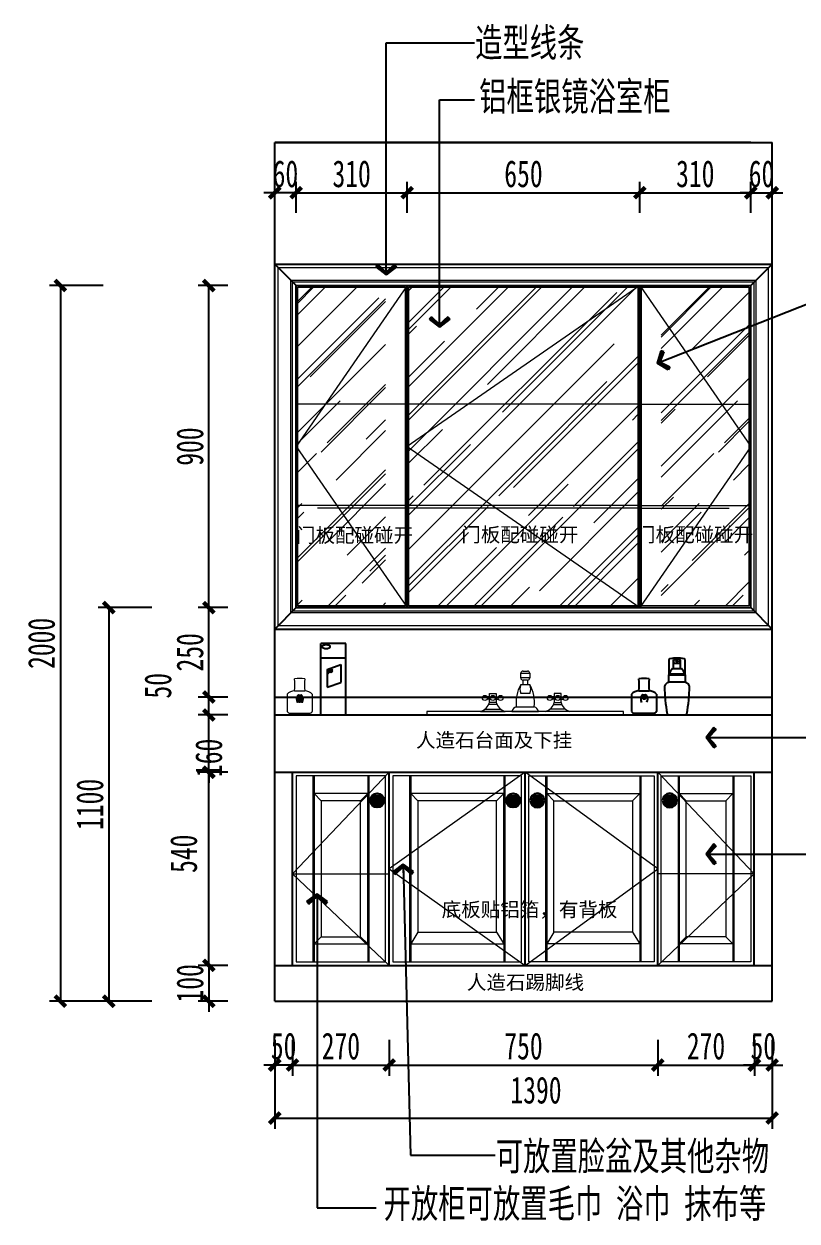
# Model space of a CAD drawing. Header units: millimetres. Extents: x 3104083 to 3173399, y -3165492 to -3044687.
# Drawn here: x 3135364 to 3137524, y -3141916 to -3138570 of the extents above; entities that cross this region are included whole.
import ezdxf

# ---------------------------------------------------------------- set-up
doc = ezdxf.new("R2010")
doc.units = ezdxf.units.MM
doc.header["$LTSCALE"] = 500
doc.header["$MEASUREMENT"] = 0
doc.header["$PDMODE"] = 2
doc.linetypes.add('ACAD_ISO03W100', pattern=[30, 12, -18])
doc.layers.get('0').update_dxf_attribs({"linetype": 'CONTINUOUS'})
doc.layers.get('DEFPOINTS').update_dxf_attribs({"linetype": 'CONTINUOUS'})
for name, color, linetype in [('D-节点尺寸', 5, 'CONTINUOUS'), ('P-完成面', 3, 'CONTINUOUS'), ('W-基础引线', 35, 'CONTINUOUS'), ('ZB_厨柜', 7, 'CONTINUOUS'), ('台面', 4, 'CONTINUOUS'), ('柜体', 2, 'CONTINUOUS')]:
    doc.layers.add(name, color=color, linetype=linetype)
for name, color, linetype, lineweight in [('墙体', 6, 'CONTINUOUS', 25), ('电器', 85, 'CONTINUOUS', 15), ('辅助线', 252, 'CONTINUOUS', 13)]:
    doc.layers.add(name, color=color, linetype=linetype, lineweight=lineweight)
doc.styles.add('DIM', font='SimSun.ttf', dxfattribs={"width": 0.7})
doc.styles.add('ZB_宋体', font='SimSun.ttf', dxfattribs={"height": 80})
doc.dimstyles.new('30', dxfattribs={"dimscale": 30, "dimtxt": 2.5, "dimasz": 1, "dimexe": 1, "dimexo": 1, "dimgap": 0.5, "dimtad": 1, "dimdec": 0, "dimzin": 0, "dimdsep": 46, "dimtxsty": 'DIM', "dimblk": 'ARCHTICK', "dimcen": 0, "dimclrd": 5, "dimclre": 5, "dimclrt": 35, "dimadec": 0, "dimazin": 0, "dimtfac": 0.5, "dimtdec": 0, "dimtix": 1, "dimtmove": 2, "dimatfit": 2, "dimldrblk": 'A', "dimfxl": 0, "dimtolj": 1, "dimtzin": 0, "dimlwd": -1, "dimlwe": -1, "dimarcsym": 0})
doc.dimstyles.new('基础引线', dxfattribs={"dimtxt": 3, "dimasz": 0.7, "dimexe": 2, "dimexo": 6, "dimgap": 1, "dimtad": 1, "dimdec": 0, "dimdsep": 46, "dimtxsty": 'Standard', "dimblk1": 'A', "dimblk2": 'A', "dimsah": 1, "dimcen": 3, "dimdle": 200, "dimclrd": 256, "dimclre": 256, "dimclrt": 2, "dimadec": 0, "dimazin": 0, "dimtfac": 1, "dimtdec": 0, "dimtix": 1, "dimtmove": 1, "dimatfit": 3, "dimldrblk": 'A', "dimfxl": 0, "dimtvp": 1, "dimtolj": 1, "dimtzin": 0, "dimarcsym": 0})

# ---------------------------------------------------------------- blocks, each defined once
blk = doc.blocks.new('_ArchTick')
at = {"color": 0, "linetype": 'ByBlock', "const_width": 0.4}
blk.add_lwpolyline([(-0.5, -0.5), (0.5, 0.5)], dxfattribs=at)
blk = doc.blocks.new('*D1845')
at = {"layer": 'DEFPOINTS', "color": 0, "ltscale": 100}
for p in [(3136434.9, -3139042.1), (3136124.9, -3139128), (3136434.9, -3139128)]:
    blk.add_point(p, dxfattribs=at)
at = {"layer": 'P-完成面', "color": 5, "ltscale": 100}
for p, q in [((3136124.9, -3139098), (3136124.9, -3139012.1)), ((3136434.9, -3139098), (3136434.9, -3139012.1)), ((3136124.9, -3139042.1), (3136434.9, -3139042.1))]:
    blk.add_line(p, q, dxfattribs=at)
at = {"layer": 'P-完成面', "color": 5, "ltscale": 100, "xscale": 30, "yscale": 30, "zscale": 30, "rotation": 180}
blk.add_blockref('_ArchTick', (3136124.9, -3139042.1), dxfattribs=at)
at = {"layer": 'P-完成面', "color": 5, "ltscale": 100, "xscale": 30, "yscale": 30, "zscale": 30}
blk.add_blockref('_ArchTick', (3136434.9, -3139042.1), dxfattribs=at)
at = {"layer": 'P-完成面', "color": 35, "ltscale": 100, "insert": (3136279.9, -3138989.6), "char_height": 75, "attachment_point": 5, "style": 'DIM'}
blk.add_mtext('\\A1;310', dxfattribs=at)
blk = doc.blocks.new('A')
for p, q in [((-1.44, 1.15), (-1.09, 1.44)), ((-1.44, 1.15), (-0.37, 0)), ((-1.09, 1.44), (0, 0)), ((-0.37, 0), (-2.13, 0)), ((-1.44, -1.15), (-0.37, 0)), ((-1.09, -1.44), (0, 0)), ((-1.44, -1.15), (-1.09, -1.44))]:
    blk.add_line(p, q)
for points in [[(-1.44, 1.15), (-1.09, 1.44), (-0.37, 0), (0, 0)], [(-1.44, -1.15), (-1.09, -1.44), (-0.37, 0), (0, 0)]]:
    blk.add_solid(points)
blk = doc.blocks.new('*D1846')
at = {"layer": 'DEFPOINTS', "color": 0, "ltscale": 100}
for p in [(3137084.9, -3139042.1), (3136434.9, -3139128), (3137084.9, -3139128)]:
    blk.add_point(p, dxfattribs=at)
at = {"layer": 'P-完成面', "color": 5, "ltscale": 100}
for p, q in [((3136434.9, -3139098), (3136434.9, -3139012.1)), ((3137084.9, -3139098), (3137084.9, -3139012.1)), ((3136434.9, -3139042.1), (3137084.9, -3139042.1))]:
    blk.add_line(p, q, dxfattribs=at)
at = {"layer": 'P-完成面', "color": 5, "ltscale": 100, "xscale": 30, "yscale": 30, "zscale": 30, "rotation": 180}
blk.add_blockref('_ArchTick', (3136434.9, -3139042.1), dxfattribs=at)
at = {"layer": 'P-完成面', "color": 5, "ltscale": 100, "xscale": 30, "yscale": 30, "zscale": 30}
blk.add_blockref('_ArchTick', (3137084.9, -3139042.1), dxfattribs=at)
at = {"layer": 'P-完成面', "color": 35, "ltscale": 100, "insert": (3136759.9, -3138989.6), "char_height": 75, "attachment_point": 5, "style": 'DIM'}
blk.add_mtext('\\A1;650', dxfattribs=at)
blk = doc.blocks.new('*D1847')
at = {"layer": 'DEFPOINTS', "color": 0, "ltscale": 100}
for p in [(3137394.9, -3139042.1), (3137084.9, -3139128), (3137394.9, -3139128)]:
    blk.add_point(p, dxfattribs=at)
at = {"layer": 'P-完成面', "color": 5, "ltscale": 100}
for p, q in [((3137084.9, -3139098), (3137084.9, -3139012.1)), ((3137394.9, -3139098), (3137394.9, -3139012.1)), ((3137084.9, -3139042.1), (3137394.9, -3139042.1))]:
    blk.add_line(p, q, dxfattribs=at)
at = {"layer": 'P-完成面', "color": 5, "ltscale": 100, "xscale": 30, "yscale": 30, "zscale": 30, "rotation": 180}
blk.add_blockref('_ArchTick', (3137084.9, -3139042.1), dxfattribs=at)
at = {"layer": 'P-完成面', "color": 5, "ltscale": 100, "xscale": 30, "yscale": 30, "zscale": 30}
blk.add_blockref('_ArchTick', (3137394.9, -3139042.1), dxfattribs=at)
at = {"layer": 'P-完成面', "color": 35, "ltscale": 100, "insert": (3137239.9, -3138989.6), "char_height": 75, "attachment_point": 5, "style": 'DIM'}
blk.add_mtext('\\A1;310', dxfattribs=at)
blk = doc.blocks.new('*D1848')
at = {"layer": 'DEFPOINTS', "color": 0, "ltscale": 100}
for p in [(3136064.9, -3139042.1), (3136064.9, -3139123.2), (3136124.9, -3139128)]:
    blk.add_point(p, dxfattribs=at)
at = {"layer": 'P-完成面', "color": 5, "ltscale": 100}
for p, q in [((3136064.9, -3139093.2), (3136064.9, -3139012.1)), ((3136124.9, -3139098), (3136124.9, -3139012.1)), ((3136064.9, -3139042.1), (3136034.9, -3139042.1)), ((3136124.9, -3139042.1), (3136064.9, -3139042.1)), ((3136124.9, -3139042.1), (3136154.9, -3139042.1))]:
    blk.add_line(p, q, dxfattribs=at)
at = {"layer": 'P-完成面', "color": 5, "ltscale": 100, "xscale": 30, "yscale": 30, "zscale": 30}
blk.add_blockref('_ArchTick', (3136064.9, -3139042.1), dxfattribs=at)
at = {"layer": 'P-完成面', "color": 5, "ltscale": 100, "xscale": 30, "yscale": 30, "zscale": 30, "rotation": 180}
blk.add_blockref('_ArchTick', (3136124.9, -3139042.1), dxfattribs=at)
at = {"layer": 'P-完成面', "color": 35, "ltscale": 100, "insert": (3136094.9, -3138989.6), "char_height": 75, "attachment_point": 5, "style": 'DIM'}
blk.add_mtext('\\A1;60', dxfattribs=at)
blk = doc.blocks.new('*D1849')
at = {"layer": 'DEFPOINTS', "color": 0, "ltscale": 100}
for p in [(3137454.9, -3139042.1), (3137394.9, -3139128), (3137454.9, -3139123.9)]:
    blk.add_point(p, dxfattribs=at)
at = {"layer": 'P-完成面', "color": 5, "ltscale": 100}
for p, q in [((3137394.9, -3139098), (3137394.9, -3139012.1)), ((3137454.9, -3139093.9), (3137454.9, -3139012.1)), ((3137394.9, -3139042.1), (3137364.9, -3139042.1)), ((3137394.9, -3139042.1), (3137454.9, -3139042.1)), ((3137454.9, -3139042.1), (3137484.9, -3139042.1))]:
    blk.add_line(p, q, dxfattribs=at)
at = {"layer": 'P-完成面', "color": 5, "ltscale": 100, "xscale": 30, "yscale": 30, "zscale": 30}
blk.add_blockref('_ArchTick', (3137394.9, -3139042.1), dxfattribs=at)
at = {"layer": 'P-完成面', "color": 5, "ltscale": 100, "xscale": 30, "yscale": 30, "zscale": 30, "rotation": 180}
blk.add_blockref('_ArchTick', (3137454.9, -3139042.1), dxfattribs=at)
at = {"layer": 'P-完成面', "color": 35, "ltscale": 100, "insert": (3137424.9, -3138989.6), "char_height": 75, "attachment_point": 5, "style": 'DIM'}
blk.add_mtext('\\A1;60', dxfattribs=at)
blk = doc.blocks.new('A$C58015F02')
at = {"layer": 'ZB_厨柜', "color": 251}
for p, q in [((70, 200), (0, 200)), ((0, 0), (0, 200)), ((70, 0), (70, 200)), ((0, 160), (70, 160)), ((17.9, 127.4), (55.5, 141)), ((55.5, 141), (55.5, 91)), ((17.9, 127.4), (17.9, 77.4)), ((17.9, 77.4), (55.5, 91)), ((0, 0), (70, 0))]:
    blk.add_line(p, q, dxfattribs=at)
for centre, radius, start, end in [((25.1, 120.9), 5.15, 79.2047, 180.2167), ((25.1, 117.9), 5.15, 79.2047, 180.2167), ((25.1, 114.9), 5.15, 79.2047, 180.2167), ((27.4, 131.8), 5.95, 257.1776, 331.7861), ((26.1, 126), 3.695e-13, 228.4094, 110), ((27.4, 128.8), 5.95, 257.1776, 331.7861), ((26.1, 123), 3.695e-13, 228.4094, 110), ((27.4, 125.8), 5.95, 257.1776, 331.7861), ((26.1, 120), 3.695e-13, 228.4094, 110)]:
    blk.add_arc(centre, radius, start, end, dxfattribs=at)
blk.add_ellipse((14.9, 190.6), major_axis=(10.7, 0), ratio=0.566447, dxfattribs=at)
blk = doc.blocks.new('A$C36225641')
at = {"layer": 'ZB_厨柜', "color": 251}
for p, q in [((12.6, 112.5), (12.6, 154.5)), ((25, 129.5), (25, 154.5)), ((25, 154.5), (45, 154.5)), ((26.5, 144.5), (26.5, 154.5)), ((26.5, 144.5), (43.5, 144.5)), ((33.5, 153.4), (33.5, 154.5)), ((36.5, 153.6), (36.5, 154.5)), ((43.5, 144.5), (43.5, 154.5)), ((45, 129.5), (45, 154.5)), ((57.5, 112.5), (57.5, 154.5)), ((12.5, 112.5), (57.5, 112.5)), ((12.5, 92.5), (12.5, 112.5)), ((13.2, 114.5), (56.8, 114.5)), ((22.5, 129.5), (47.5, 129.5)), ((57.5, 112.5), (57.5, 92.5)), ((12.5, 92.5), (57.5, 92.5)), ((10, 0), (60, 0))]:
    blk.add_line(p, q, dxfattribs=at)
blk.add_circle((35.2, 151.1), 2.87, dxfattribs=at)
for centre, radius, start, end in [((15.6, 154), 3.04, 99.459, 170.541), ((35.1, 57.5), 101.5, 78.6742, 101.3258), ((54.5, 154), 3.04, 9.459, 80.541), ((15.4, 112.7), 2.91, 140.7193, 183.0476), ((50.1, 101.9), 39, 134.9893, 161.1613), ((19.9, 101.9), 39, 18.8387, 45.0107), ((54.6, 112.7), 2.91, 356.9524, 39.2807), ((15.6, 75.1), 16.4, 104.4614, 162.5894), ((493.2, 89), 493.3, 181.0482, 190.0149), ((15, 87.9), 4.67, 96.5181, 138.6244), ((55, 87.9), 4.67, 41.3756, 83.4819), ((54.4, 75.1), 16.4, 17.4106, 75.5386), ((-423.2, 89), 493.3, 349.9851, 358.9518), ((11.1, 3.5), 3.71, 184.4429, 252.2479), ((58.9, 3.5), 3.71, 287.7521, 355.5571)]:
    blk.add_arc(centre, radius, start, end, dxfattribs=at)
blk = doc.blocks.new('A$C70E90E3C')
at = {"layer": 'ZB_厨柜', "color": 251}
for p, q in [((20.8, 67.2), (49.6, 67.2)), ((0, 57.6), (0, 9.6)), ((31.6, 56.2), (39.6, 56.2)), ((70.4, 57.6), (70.4, 9.6)), ((8.8, 1.9), (8.8, 4.8)), ((8.8, 4.8), (61.6, 4.8)), ((61.6, 1.9), (61.6, 4.8)), ((10.7, 0), (59.7, 0))]:
    blk.add_line(p, q, dxfattribs=at)
for radius in [5.39, 4.85]:
    blk.add_circle((35.7, 49.3), radius, dxfattribs=at)
for centre, radius, start, end in [((35.2, -4.4), 106.2, 82.209, 97.791), ((-141.3, 84), 163, 354.0831, 5.9169), ((211.7, 84), 163, 174.0831, 185.9169), ((20.9, 39.7), 27.5, 90.1209, 139.4294), ((49.5, 39.7), 27.5, 40.5706, 89.8791), ((42.5, 43.9), 16.7, 138.6643, 211.6441), ((31.8, 54.2), 2.04, 94.7366, 155.5323), ((29.1, 46.5), 5.27, 341.3735, 31.7249), ((30.4, 45.8), 4.66, 344.4475, 46.9592), ((41.5, 46), 4.66, 133.0408, 196.7109), ((42.8, 46.7), 5.27, 148.2751, 198.6667), ((39.4, 54.2), 2.04, 24.4677, 85.2634), ((29.7, 44.1), 15.9, 326.2354, 43.4781), ((9.4, 16.4), 11.6, 215.8366, 266.9425), ((11.1, 2.3), 2.36, 189.8274, 260.1726), ((59.3, 2.3), 2.36, 279.8274, 350.1726), ((61.7, 15), 10.2, 269.3342, 327.8867)]:
    blk.add_arc(centre, radius, start, end, dxfattribs=at)
blk.add_ellipse((35.9, 50.9), major_axis=(-0.07, -2.06), ratio=0.920379, start_param=-1.570796, end_param=4.712389, dxfattribs=at)
blk = doc.blocks.new('*D1854')
at = {"layer": 'DEFPOINTS', "color": 0, "ltscale": 100}
for p in [(3135880.9, -3140661.5), (3135963.7, -3140661.5), (3135963.7, -3141201.5)]:
    blk.add_point(p, dxfattribs=at)
at = {"layer": 'P-完成面', "color": 5, "ltscale": 100}
for p, q in [((3135933.7, -3140661.5), (3135850.9, -3140661.5)), ((3135880.9, -3141201.5), (3135880.9, -3140661.5)), ((3135933.7, -3141201.5), (3135850.9, -3141201.5))]:
    blk.add_line(p, q, dxfattribs=at)
at = {"layer": 'P-完成面', "color": 5, "ltscale": 100, "xscale": 30, "yscale": 30, "zscale": 30}
for p, rotation in [((3135880.9, -3140661.5), 90), ((3135880.9, -3141201.5), 270)]:
    blk.add_blockref('_ArchTick', p, dxfattribs=dict(at, rotation=rotation))
at = {"layer": 'P-完成面', "color": 35, "ltscale": 100, "insert": (3135810.9, -3140889.5), "char_height": 75, "attachment_point": 5, "rotation": 90, "style": 'DIM'}
blk.add_mtext('\\A1;540', dxfattribs=at)
blk = doc.blocks.new('*D1855')
at = {"layer": 'DEFPOINTS', "color": 0, "ltscale": 100}
for p in [(3135880.9, -3140501.5), (3135963.7, -3140501.5), (3135963.7, -3140661.5)]:
    blk.add_point(p, dxfattribs=at)
at = {"layer": 'P-完成面', "color": 5, "ltscale": 100}
for p, q in [((3135880.9, -3140501.5), (3135880.9, -3140471.5)), ((3135933.7, -3140501.5), (3135850.9, -3140501.5)), ((3135880.9, -3140661.5), (3135880.9, -3140501.5)), ((3135933.7, -3140661.5), (3135850.9, -3140661.5)), ((3135880.9, -3140661.5), (3135880.9, -3140691.5))]:
    blk.add_line(p, q, dxfattribs=at)
at = {"layer": 'P-完成面', "color": 5, "ltscale": 100, "xscale": 30, "yscale": 30, "zscale": 30}
for p, rotation in [((3135880.9, -3140501.5), 270), ((3135880.9, -3140661.5), 90)]:
    blk.add_blockref('_ArchTick', p, dxfattribs=dict(at, rotation=rotation))
at = {"layer": 'P-完成面', "color": 35, "ltscale": 100, "insert": (3135880.9, -3140621.5), "char_height": 75, "attachment_point": 5, "rotation": 90, "style": 'DIM'}
blk.add_mtext('\\A1;160', dxfattribs=at)
blk = doc.blocks.new('*D1856')
at = {"layer": 'DEFPOINTS', "color": 0, "ltscale": 100}
for p in [(3135880.9, -3140451.5), (3135963.7, -3140451.5), (3135963.7, -3140501.5)]:
    blk.add_point(p, dxfattribs=at)
at = {"layer": 'P-完成面', "color": 5, "ltscale": 100}
for p, q in [((3135933.7, -3140451.5), (3135850.9, -3140451.5)), ((3135880.9, -3140501.5), (3135880.9, -3140451.5)), ((3135933.7, -3140501.5), (3135850.9, -3140501.5))]:
    blk.add_line(p, q, dxfattribs=at)
at = {"layer": 'P-完成面', "color": 5, "ltscale": 100, "xscale": 30, "yscale": 30, "zscale": 30}
for p, rotation in [((3135880.9, -3140451.5), 90), ((3135880.9, -3140501.5), 270)]:
    blk.add_blockref('_ArchTick', p, dxfattribs=dict(at, rotation=rotation))
at = {"layer": 'P-完成面', "color": 35, "ltscale": 100, "insert": (3135739, -3140420), "char_height": 75, "attachment_point": 5, "rotation": 90, "style": 'DIM'}
blk.add_mtext('\\A1;50', dxfattribs=at)
blk = doc.blocks.new('*D1857')
at = {"layer": 'DEFPOINTS', "color": 0, "ltscale": 100}
for p in [(3135880.9, -3140201.5), (3135963.7, -3140201.5), (3135963.7, -3140451.5)]:
    blk.add_point(p, dxfattribs=at)
at = {"layer": 'P-完成面', "color": 5, "ltscale": 100}
for p, q in [((3135933.7, -3140201.5), (3135850.9, -3140201.5)), ((3135880.9, -3140451.5), (3135880.9, -3140201.5)), ((3135933.7, -3140451.5), (3135850.9, -3140451.5))]:
    blk.add_line(p, q, dxfattribs=at)
at = {"layer": 'P-完成面', "color": 5, "ltscale": 100, "xscale": 30, "yscale": 30, "zscale": 30}
for p, rotation in [((3135880.9, -3140201.5), 90), ((3135880.9, -3140451.5), 270)]:
    blk.add_blockref('_ArchTick', p, dxfattribs=dict(at, rotation=rotation))
at = {"layer": 'P-完成面', "color": 35, "ltscale": 100, "insert": (3135828.4, -3140326.5), "char_height": 75, "attachment_point": 5, "rotation": 90, "style": 'DIM'}
blk.add_mtext('\\A1;250', dxfattribs=at)
blk = doc.blocks.new('*D1858')
at = {"layer": 'DEFPOINTS', "color": 0, "ltscale": 100}
for p in [(3135880.9, -3139301.5), (3135963.7, -3139301.5), (3135963.7, -3140201.5)]:
    blk.add_point(p, dxfattribs=at)
at = {"layer": 'P-完成面', "color": 5, "ltscale": 100}
for p, q in [((3135933.7, -3139301.5), (3135850.9, -3139301.5)), ((3135880.9, -3140201.5), (3135880.9, -3139301.5)), ((3135933.7, -3140201.5), (3135850.9, -3140201.5))]:
    blk.add_line(p, q, dxfattribs=at)
at = {"layer": 'P-完成面', "color": 5, "ltscale": 100, "xscale": 30, "yscale": 30, "zscale": 30}
for p, rotation in [((3135880.9, -3139301.5), 90), ((3135880.9, -3140201.5), 270)]:
    blk.add_blockref('_ArchTick', p, dxfattribs=dict(at, rotation=rotation))
at = {"layer": 'P-完成面', "color": 35, "ltscale": 100, "insert": (3135828.4, -3139751.5), "char_height": 75, "attachment_point": 5, "rotation": 90, "style": 'DIM'}
blk.add_mtext('\\A1;900', dxfattribs=at)
blk = doc.blocks.new('*D1859')
at = {"layer": 'DEFPOINTS', "color": 0, "ltscale": 100}
for p in [(3135963.7, -3141201.5), (3135880.9, -3141301.5), (3135963.7, -3141301.5)]:
    blk.add_point(p, dxfattribs=at)
at = {"layer": 'P-完成面', "color": 5, "ltscale": 100}
for p, q in [((3135933.7, -3141201.5), (3135850.9, -3141201.5)), ((3135880.9, -3141201.5), (3135880.9, -3141171.5)), ((3135880.9, -3141201.5), (3135880.9, -3141301.5)), ((3135933.7, -3141301.5), (3135850.9, -3141301.5)), ((3135880.9, -3141301.5), (3135880.9, -3141331.5))]:
    blk.add_line(p, q, dxfattribs=at)
at = {"layer": 'P-完成面', "color": 5, "ltscale": 100, "xscale": 30, "yscale": 30, "zscale": 30}
for p, rotation in [((3135880.9, -3141201.5), 270), ((3135880.9, -3141301.5), 90)]:
    blk.add_blockref('_ArchTick', p, dxfattribs=dict(at, rotation=rotation))
at = {"layer": 'P-完成面', "color": 35, "ltscale": 100, "insert": (3135828.4, -3141251.5), "char_height": 75, "attachment_point": 5, "rotation": 90, "style": 'DIM'}
blk.add_mtext('\\A1;100', dxfattribs=at)
blk = doc.blocks.new('*D1860')
at = {"layer": 'DEFPOINTS', "color": 0, "ltscale": 100}
for p in [(3135963.7, -3140201.5), (3135601.4, -3141301.5), (3135963.7, -3141301.5)]:
    blk.add_point(p, dxfattribs=at)
at = {"layer": 'P-完成面', "color": 5, "ltscale": 100}
for p, q in [((3135721.4, -3140201.5), (3135571.4, -3140201.5)), ((3135601.4, -3140201.5), (3135601.4, -3141301.5)), ((3135721.4, -3141301.5), (3135571.4, -3141301.5))]:
    blk.add_line(p, q, dxfattribs=at)
at = {"layer": 'P-完成面', "color": 5, "ltscale": 100, "xscale": 30, "yscale": 30, "zscale": 30}
for p, rotation in [((3135601.4, -3140201.5), 90), ((3135601.4, -3141301.5), 270)]:
    blk.add_blockref('_ArchTick', p, dxfattribs=dict(at, rotation=rotation))
at = {"layer": 'P-完成面', "color": 35, "ltscale": 100, "insert": (3135548.9, -3140751.5), "char_height": 75, "attachment_point": 5, "rotation": 90, "style": 'DIM'}
blk.add_mtext('\\A1;1100', dxfattribs=at)
blk = doc.blocks.new('*D1861')
at = {"layer": 'DEFPOINTS', "color": 0, "ltscale": 100}
for p in [(3135963.7, -3139301.5), (3135466.1, -3141301.5), (3135963.7, -3141301.5)]:
    blk.add_point(p, dxfattribs=at)
at = {"layer": 'P-完成面', "color": 5, "ltscale": 100}
for p, q in [((3135586.1, -3139301.5), (3135436.1, -3139301.5)), ((3135466.1, -3139301.5), (3135466.1, -3141301.5)), ((3135586.1, -3141301.5), (3135436.1, -3141301.5))]:
    blk.add_line(p, q, dxfattribs=at)
at = {"layer": 'P-完成面', "color": 5, "ltscale": 100, "xscale": 30, "yscale": 30, "zscale": 30}
for p, rotation in [((3135466.1, -3139301.5), 90), ((3135466.1, -3141301.5), 270)]:
    blk.add_blockref('_ArchTick', p, dxfattribs=dict(at, rotation=rotation))
at = {"layer": 'P-完成面', "color": 35, "ltscale": 100, "insert": (3135413.6, -3140301.5), "char_height": 75, "attachment_point": 5, "rotation": 90, "style": 'DIM'}
blk.add_mtext('\\A1;2000', dxfattribs=at)
blk = doc.blocks.new('*D1862')
at = {"layer": 'DEFPOINTS', "color": 0, "ltscale": 100}
for p in [(3136114.9, -3141379.8), (3136384.9, -3141379.8), (3136384.9, -3141479.8)]:
    blk.add_point(p, dxfattribs=at)
at = {"layer": 'P-完成面', "color": 5, "ltscale": 100}
for p, q in [((3136114.9, -3141409.8), (3136114.9, -3141509.8)), ((3136384.9, -3141409.8), (3136384.9, -3141509.8)), ((3136114.9, -3141479.8), (3136384.9, -3141479.8))]:
    blk.add_line(p, q, dxfattribs=at)
at = {"layer": 'P-完成面', "color": 5, "ltscale": 100, "xscale": 30, "yscale": 30, "zscale": 30, "rotation": 180}
blk.add_blockref('_ArchTick', (3136114.9, -3141479.8), dxfattribs=at)
at = {"layer": 'P-完成面', "color": 5, "ltscale": 100, "xscale": 30, "yscale": 30, "zscale": 30}
blk.add_blockref('_ArchTick', (3136384.9, -3141479.8), dxfattribs=at)
at = {"layer": 'P-完成面', "color": 35, "ltscale": 100, "insert": (3136249.9, -3141427.3), "char_height": 75, "attachment_point": 5, "style": 'DIM'}
blk.add_mtext('\\A1;270', dxfattribs=at)
blk = doc.blocks.new('*D1863')
at = {"layer": 'DEFPOINTS', "color": 0, "ltscale": 100}
for p in [(3136384.9, -3141379.8), (3137134.9, -3141379.8), (3137134.9, -3141479.8)]:
    blk.add_point(p, dxfattribs=at)
at = {"layer": 'P-完成面', "color": 5, "ltscale": 100}
for p, q in [((3136384.9, -3141409.8), (3136384.9, -3141509.8)), ((3137134.9, -3141409.8), (3137134.9, -3141509.8)), ((3136384.9, -3141479.8), (3137134.9, -3141479.8))]:
    blk.add_line(p, q, dxfattribs=at)
at = {"layer": 'P-完成面', "color": 5, "ltscale": 100, "xscale": 30, "yscale": 30, "zscale": 30, "rotation": 180}
blk.add_blockref('_ArchTick', (3136384.9, -3141479.8), dxfattribs=at)
at = {"layer": 'P-完成面', "color": 5, "ltscale": 100, "xscale": 30, "yscale": 30, "zscale": 30}
blk.add_blockref('_ArchTick', (3137134.9, -3141479.8), dxfattribs=at)
at = {"layer": 'P-完成面', "color": 35, "ltscale": 100, "insert": (3136759.9, -3141427.3), "char_height": 75, "attachment_point": 5, "style": 'DIM'}
blk.add_mtext('\\A1;750', dxfattribs=at)
blk = doc.blocks.new('*D1864')
at = {"layer": 'DEFPOINTS', "color": 0, "ltscale": 100}
for p in [(3137134.9, -3141379.8), (3137404.9, -3141379.8), (3137404.9, -3141479.8)]:
    blk.add_point(p, dxfattribs=at)
at = {"layer": 'P-完成面', "color": 5, "ltscale": 100}
for p, q in [((3137134.9, -3141409.8), (3137134.9, -3141509.8)), ((3137404.9, -3141409.8), (3137404.9, -3141509.8)), ((3137134.9, -3141479.8), (3137404.9, -3141479.8))]:
    blk.add_line(p, q, dxfattribs=at)
at = {"layer": 'P-完成面', "color": 5, "ltscale": 100, "xscale": 30, "yscale": 30, "zscale": 30, "rotation": 180}
blk.add_blockref('_ArchTick', (3137134.9, -3141479.8), dxfattribs=at)
at = {"layer": 'P-完成面', "color": 5, "ltscale": 100, "xscale": 30, "yscale": 30, "zscale": 30}
blk.add_blockref('_ArchTick', (3137404.9, -3141479.8), dxfattribs=at)
at = {"layer": 'P-完成面', "color": 35, "ltscale": 100, "insert": (3137269.9, -3141427.3), "char_height": 75, "attachment_point": 5, "style": 'DIM'}
blk.add_mtext('\\A1;270', dxfattribs=at)
blk = doc.blocks.new('台下盆立面')
at = {"layer": '电器'}
for p, q in [((223846.9, -105578.9), (223859.4, -105578.9)), ((223840.6, -105597.6), (223840.6, -105585.1)), ((223840.6, -105585.1), (223865.6, -105585.1)), ((223865.6, -105597.6), (223840.6, -105597.6)), ((223840.6, -105616.4), (223865.6, -105616.4)), ((223859.4, -105603.9), (223846.9, -105603.9)), ((223846.9, -105616.4), (223846.9, -105603.9)), ((223859.4, -105603.9), (223859.4, -105616.4)), ((223865.6, -105585.1), (223865.6, -105597.6)), ((223753.1, -105641.4), (223771.9, -105641.4)), ((223753.1, -105666.4), (223753.1, -105641.4)), ((223771.9, -105641.4), (223771.9, -105666.4)), ((223865.6, -105641.4), (223840.6, -105641.4)), ((223934.4, -105641.4), (223934.4, -105666.4)), ((223953.1, -105641.4), (223934.4, -105641.4)), ((223953.1, -105666.4), (223953.1, -105641.4)), ((223753.1, -105650.7), (223746.9, -105650.7)), ((223753.1, -105657), (223746.9, -105657)), ((223774.5, -105672.6), (223750.7, -105672.6)), ((223771.9, -105666.4), (223753.1, -105666.4)), ((223771.9, -105650.7), (223778.1, -105650.7)), ((223771.9, -105657), (223778.1, -105657)), ((223828.1, -105678.9), (223878.1, -105678.9)), ((223934.4, -105650.7), (223928.1, -105650.7)), ((223934.4, -105657), (223928.1, -105657)), ((223931.7, -105672.6), (223955.6, -105672.6)), ((223934.4, -105666.4), (223953.1, -105666.4)), ((223953.1, -105650.7), (223959.4, -105650.7)), ((223953.1, -105657), (223959.4, -105657)), ((223728.1, -105691.4), (223796.9, -105691.4)), ((223740.4, -105685.1), (223784.6, -105685.1)), ((223815.6, -105691.4), (223890.6, -105691.4)), ((223978.1, -105691.4), (223909.4, -105691.4)), ((223965.9, -105685.1), (223921.7, -105685.1))]:
    blk.add_line(p, q, dxfattribs=at)
blk.add_lwpolyline([(223578.1, -105701.4), (224128.1, -105701.4), (224128.1, -105691.4), (223578.1, -105691.4)], close=True, dxfattribs=at)
for centre in [(223740.6, -105653.9), (223762.5, -105653.9), (223784.4, -105653.9), (223921.9, -105653.9), (223943.8, -105653.9), (223965.6, -105653.9)]:
    blk.add_circle(centre, 6.99, dxfattribs=at)
for centre, radius, start, end in [((223846.7, -105584.9), 6.06, 88.2224, 181.7776), ((223859.6, -105584.9), 6.06, 358.2224, 91.7776), ((223928.1, -105666.4), 100.8, 150.2551, 187.125), ((223869.2, -105628.9), 31.2, 156.3417, 203.6583), ((223846.7, -105597.8), 6.06, 178.2224, 271.7776), ((223859.6, -105597.8), 6.06, 268.2224, 1.7776), ((223837.1, -105628.9), 31.2, 336.3417, 23.6583), ((223778.1, -105666.4), 100.8, 352.875, 29.7449), ((223718.8, -105657), 35.6, 285.2551, 344.7449), ((223806.3, -105657), 35.6, 195.2551, 254.7449), ((223833.2, -105696.5), 18.3, 106.1502, 163.8498), ((223873, -105696.5), 18.3, 16.1502, 73.8498), ((223900, -105657), 35.6, 285.2551, 344.7449), ((223987.5, -105657), 35.6, 195.2551, 254.7449)]:
    blk.add_arc(centre, radius, start, end, dxfattribs=at)
blk = doc.blocks.new('*D1865')
at = {"layer": 'DEFPOINTS', "color": 0, "ltscale": 100}
for p in [(3136064.9, -3141379.8), (3137454.9, -3141379.8), (3137454.9, -3141628)]:
    blk.add_point(p, dxfattribs=at)
at = {"layer": 'P-完成面', "color": 5, "ltscale": 100}
for p, q in [((3136064.9, -3141508), (3136064.9, -3141658)), ((3137454.9, -3141508), (3137454.9, -3141658)), ((3136064.9, -3141628), (3137454.9, -3141628))]:
    blk.add_line(p, q, dxfattribs=at)
at = {"layer": 'P-完成面', "color": 5, "ltscale": 100, "xscale": 30, "yscale": 30, "zscale": 30, "rotation": 180}
blk.add_blockref('_ArchTick', (3136064.9, -3141628), dxfattribs=at)
at = {"layer": 'P-完成面', "color": 5, "ltscale": 100, "xscale": 30, "yscale": 30, "zscale": 30}
blk.add_blockref('_ArchTick', (3137454.9, -3141628), dxfattribs=at)
at = {"layer": 'P-完成面', "color": 35, "ltscale": 100, "insert": (3136794.9, -3141550.4), "char_height": 75, "attachment_point": 5, "style": 'DIM'}
blk.add_mtext('\\A1;1390', dxfattribs=at)
blk = doc.blocks.new('*D1866')
at = {"layer": 'DEFPOINTS', "color": 0, "ltscale": 100}
for p in [(3136064.9, -3141379.8), (3136114.9, -3141379.8), (3136064.9, -3141479.8)]:
    blk.add_point(p, dxfattribs=at)
at = {"layer": 'P-完成面', "color": 5, "ltscale": 100}
for p, q in [((3136064.9, -3141409.8), (3136064.9, -3141509.8)), ((3136114.9, -3141409.8), (3136114.9, -3141509.8)), ((3136064.9, -3141479.8), (3136034.9, -3141479.8)), ((3136114.9, -3141479.8), (3136064.9, -3141479.8)), ((3136114.9, -3141479.8), (3136144.9, -3141479.8))]:
    blk.add_line(p, q, dxfattribs=at)
at = {"layer": 'P-完成面', "color": 5, "ltscale": 100, "xscale": 30, "yscale": 30, "zscale": 30}
blk.add_blockref('_ArchTick', (3136064.9, -3141479.8), dxfattribs=at)
at = {"layer": 'P-完成面', "color": 5, "ltscale": 100, "xscale": 30, "yscale": 30, "zscale": 30, "rotation": 180}
blk.add_blockref('_ArchTick', (3136114.9, -3141479.8), dxfattribs=at)
at = {"layer": 'P-完成面', "color": 35, "ltscale": 100, "insert": (3136089.9, -3141427.3), "char_height": 75, "attachment_point": 5, "style": 'DIM'}
blk.add_mtext('\\A1;50', dxfattribs=at)
blk = doc.blocks.new('A$C1F316C3D')
at = {"layer": 'ZB_厨柜', "color": 251}
for p, q in [((15.2, 5.8), (15.2, 34.2)), ((18.3, 5.1), (18.3, 34.9)), ((21.4, 5.1), (21.4, 34.9)), ((24.6, 5.7), (24.6, 34.3)), ((20.4, 5), (5, 20.4)), ((35, 19.6), (5, 19.6)), ((23.2, 5.3), (5.3, 23.2)), ((34.7, 22.7), (5.3, 22.7)), ((17, 5.3), (5.3, 17)), ((34.6, 16.5), (5.4, 16.5)), ((5.8, 15.1), (5.8, 24.9)), ((25.6, 6.1), (6.1, 25.6)), ((33.8, 25.9), (6.2, 25.9)), ((33.5, 13.4), (6.5, 13.4)), ((27.7, 7.1), (7.1, 27.7)), ((32, 29), (8, 29)), ((29.5, 8.4), (8.4, 29.5)), ((31.4, 10.2), (8.6, 10.2)), ((8.9, 9.9), (8.9, 30.1)), ((28.8, 32.1), (11.2, 32.1)), ((12.1, 7.3), (12.1, 32.7)), ((27.7, 7.1), (12.3, 7.1)), ((27.7, 7.1), (27.7, 32.9)), ((30.8, 9.6), (30.8, 30.4)), ((33.9, 14.5), (33.9, 25.5))]:
    blk.add_line(p, q, dxfattribs=at)
for points in [[(5, 18.8), (21.2, 35)], [(5.1, 22.1), (17.9, 34.9)], [(5.5, 16.2), (23.8, 34.5)], [(6.3, 13.9), (26.1, 33.7)], [(6.5, 26.5), (13.5, 33.5)], [(13.7, 33.6), (33.6, 13.7)], [(16, 34.5), (34.5, 16)], [(18.6, 34.9), (34.9, 18.6)], [(21.8, 34.9), (34.9, 21.8)], [(26.1, 33.7), (33.7, 26.1)], [(7.4, 11.8), (28.2, 32.6)], [(8.8, 10.1), (29.9, 31.2)], [(9.9, 31.1), (31.1, 9.9)], [(10.3, 8.5), (31.5, 29.7)], [(11.7, 32.5), (32.5, 11.7)], [(12.2, 7.2), (32.8, 27.8)], [(14.2, 6.2), (33.8, 25.8)], [(16.6, 5.4), (34.6, 23.4)], [(19.3, 5), (35, 20.7)], [(22.7, 5.2), (34.8, 17.3)], [(27.7, 7.1), (32.9, 12.3)]]:
    blk.add_lwpolyline(points, dxfattribs=at)
at = {"layer": 'ZB_厨柜', "color": 253}
for radius in [20, 15]:
    blk.add_circle((20, 20), radius, dxfattribs=at)
blk = doc.blocks.new('*D1867')
at = {"layer": 'DEFPOINTS', "color": 0, "ltscale": 100}
for p in [(3137404.9, -3141379.8), (3137454.9, -3141379.8), (3137454.9, -3141479.8)]:
    blk.add_point(p, dxfattribs=at)
at = {"layer": 'P-完成面', "color": 5, "ltscale": 100}
for p, q in [((3137404.9, -3141409.8), (3137404.9, -3141509.8)), ((3137454.9, -3141409.8), (3137454.9, -3141509.8)), ((3137404.9, -3141479.8), (3137374.9, -3141479.8)), ((3137404.9, -3141479.8), (3137454.9, -3141479.8)), ((3137454.9, -3141479.8), (3137484.9, -3141479.8))]:
    blk.add_line(p, q, dxfattribs=at)
at = {"layer": 'P-完成面', "color": 5, "ltscale": 100, "xscale": 30, "yscale": 30, "zscale": 30}
blk.add_blockref('_ArchTick', (3137404.9, -3141479.8), dxfattribs=at)
at = {"layer": 'P-完成面', "color": 5, "ltscale": 100, "xscale": 30, "yscale": 30, "zscale": 30, "rotation": 180}
blk.add_blockref('_ArchTick', (3137454.9, -3141479.8), dxfattribs=at)
at = {"layer": 'P-完成面', "color": 35, "ltscale": 100, "insert": (3137429.9, -3141427.3), "char_height": 75, "attachment_point": 5, "style": 'DIM'}
blk.add_mtext('\\A1;50', dxfattribs=at)

msp = doc.modelspace()

# ---------------------------------------------------------------- hatches: boundary and pattern name
at = {"layer": '电器'}
h = msp.add_hatch(dxfattribs=at)
h.set_pattern_fill('ANSI31', color=256, scale=19.2, angle=60, style=0)
h.set_pattern_definition([(105, (3115610.9693, -3140829.5416), (-2.31822198, -0.6211657), [])])
h.paths.add_polyline_path([(3136140.744, -3140446.479, 0.27167389), (3136139.054, -3140445.29), (3136131.12, -3140445.29, 0.27167389), (3136129.431, -3140446.479, 0.329653), (3136127.749, -3140466.316, 0.31118295), (3136128.845, -3140467.48), (3136141.329, -3140467.48, 0.28648803), (3136142.425, -3140466.271, 0.35040422)])
h.paths.add_polyline_path([(3136129.801, -3140452.163, -1), (3136140.576, -3140452.163, -1)], flags=16)
h.paths.add_polyline_path([(3136130.379, -3140452.132, -1), (3136140.077, -3140452.132, -1)], flags=0)
edge = h.paths.add_edge_path(flags=0)
edge.add_ellipse((3136135.365, -3140450.531), major_axis=(-0.074, -2.058), ratio=0.92037922, start_angle=0, end_angle=360)
h.paths.add_polyline_path([(3136134.465, -3140463.726), (3136136.44, -3140463.726), (3136136.44, -3140462.248), (3136134.465, -3140462.248)], flags=24)
h.paths.add_polyline_path([(3136129.95, -3140468.062), (3136141.48, -3140468.062), (3136141.48, -3140462.606), (3136129.95, -3140462.606)], flags=9)
at = {"layer": '辅助线'}
h = msp.add_hatch(dxfattribs=at)
h.set_pattern_fill('AR-RROOF', color=252, scale=5, angle=45, style=0)
h.set_pattern_definition([(45, (2839450.5, -3026921.52), (107.763073, 287.368196), [1905, -254, 635, -127]), (45, (2839525.04, -3026757.18), (-209.23997, 29.634845), [381, -41.91, 762, -95.25]), (45, (2839419.07, -3026800.29), (406.805602, 527.141034), [1016, -177.8, 508, -127])])
h.paths.add_polyline_path([(3136374.859, -3139306.478), (3136129.859, -3139306.478), (3136129.859, -3140196.478), (3136374.859, -3140196.478)])
h = msp.add_hatch(dxfattribs=at)
h.set_pattern_fill('AR-RROOF', color=252, scale=5, angle=45, style=0)
h.set_pattern_definition([(45, (2838883.62, -3026921.52), (107.763073, 287.368196), [1905, -254, 635, -127]), (45, (2838958.15, -3026757.18), (-209.23997, 29.634845), [381, -41.91, 762, -95.25]), (45, (2838852.185, -3026800.29), (406.805602, 527.141034), [1016, -177.8, 508, -127])])
h.paths.add_polyline_path([(3136439.859, -3139306.478), (3136439.859, -3140196.478), (3137079.859, -3140196.478), (3137079.859, -3139306.478)])
h = msp.add_hatch(dxfattribs=at)
h.set_pattern_fill('AR-RROOF', color=252, scale=5, angle=45, style=0)
h.set_pattern_definition([(45, (2840560.5, -3026921.52), (107.763073, 287.368196), [1905, -254, 635, -127]), (45, (2840635.04, -3026757.18), (-209.23997, 29.634845), [381, -41.91, 762, -95.25]), (45, (2840529.07, -3026800.29), (406.805602, 527.141034), [1016, -177.8, 508, -127])])
h.paths.add_polyline_path([(3137389.859, -3139306.478), (3137144.859, -3139306.478), (3137144.859, -3140196.478), (3137389.859, -3140196.478)])

# ---------------------------------------------------------------- linework, layer by layer
at = {"layer": '台面', "linetype": 'ACAD_ISO03W100'}
msp.add_line((3136064.859, -3140451.478), (3137454.859, -3140451.478), dxfattribs=at)
at = {"layer": '台面'}
for p, q in [((3136064.859, -3140501.478), (3137454.859, -3140501.478)), ((3136064.859, -3140661.478), (3137454.859, -3140661.478))]:
    msp.add_line(p, q, dxfattribs=at)
at = {"layer": '墙体'}
for p, q in [((3137394.859, -3138901.478), (3136064.859, -3138901.478)), ((3136064.859, -3141301.478), (3136064.859, -3138901.478)), ((3136064.859, -3138901.478), (3137454.859, -3138901.478)), ((3137454.859, -3141301.478), (3137454.859, -3138901.478)), ((3136064.859, -3141301.478), (3137454.859, -3141301.478))]:
    msp.add_line(p, q, dxfattribs=at)
at = {"layer": '柜体'}
for p, q in [((3136064.859, -3139241.478), (3137454.859, -3139241.478)), ((3136064.859, -3140261.478), (3136064.859, -3139241.478)), ((3136124.859, -3139301.478), (3136064.859, -3139241.478)), ((3137394.859, -3139301.478), (3137454.859, -3139241.478)), ((3137454.859, -3140261.478), (3137454.859, -3139241.478)), ((3136124.859, -3139301.478), (3137394.859, -3139301.478)), ((3136434.859, -3140201.478), (3136434.859, -3139301.478)), ((3137084.859, -3140201.478), (3137084.859, -3139301.478)), ((3137394.859, -3140201.478), (3137394.859, -3139301.478)), ((3136124.859, -3140201.478), (3136064.859, -3140261.478)), ((3136124.859, -3140201.478), (3137394.859, -3140201.478)), ((3137394.859, -3140201.478), (3137454.859, -3140261.478)), ((3136064.859, -3140261.478), (3137454.859, -3140261.478)), ((3136114.859, -3141201.478), (3136114.859, -3140661.478)), ((3136384.859, -3141201.478), (3136384.859, -3140661.478)), ((3136764.859, -3141201.478), (3136764.859, -3140661.478)), ((3137134.859, -3141201.478), (3137134.859, -3140661.478)), ((3137404.859, -3141201.478), (3137404.859, -3140661.478)), ((3137404.859, -3141201.478), (3137404.859, -3140661.478)), ((3136064.859, -3141201.478), (3137454.859, -3141201.478))]:
    msp.add_line(p, q, dxfattribs=at)
for points in [[(3136124.859, -3139301.478), (3136434.859, -3139301.478), (3136434.859, -3140201.478), (3136124.859, -3140201.478)], [(3136434.859, -3139301.478), (3137084.859, -3139301.478), (3137084.859, -3140201.478), (3136434.859, -3140201.478)]]:
    msp.add_lwpolyline(points, close=True, dxfattribs=at)
at = {"layer": '电器'}
for p, q in [((3136099.488, -3140443.878), (3136099.488, -3140491.878)), ((3136120.288, -3140434.278), (3136149.088, -3140434.278)), ((3136131.12, -3140445.29), (3136139.054, -3140445.29)), ((3136169.888, -3140443.878), (3136169.888, -3140491.878)), ((3136108.288, -3140499.558), (3136108.288, -3140496.678)), ((3136108.288, -3140496.678), (3136161.088, -3140496.678)), ((3136161.088, -3140499.558), (3136161.088, -3140496.678)), ((3136110.208, -3140501.478), (3136159.168, -3140501.478))]:
    msp.add_line(p, q, dxfattribs=at)
for centre, radius in [((3136135.189, -3140452.163), 5.388), ((3136135.228, -3140452.132), 4.849)]:
    msp.add_circle(centre, radius, dxfattribs=at)
for centre, radius, start, end in [((3136134.688, -3140505.923), 106.226, 82.209007, 97.790993), ((3135958.184, -3140417.478), 162.972, 354.083147, 5.916853), ((3136311.192, -3140417.478), 162.972, 174.083147, 185.916853), ((3136120.346, -3140461.737), 27.459, 90.120885, 139.429396), ((3136141.998, -3140457.534), 16.738, 138.664278, 211.644114), ((3136131.289, -3140447.325), 2.042, 94.736553, 155.532264), ((3136128.63, -3140455.024), 5.266, 341.373543, 31.724877), ((3136129.927, -3140455.663), 4.662, 344.447504, 46.959173), ((3136141.02, -3140455.455), 4.662, 133.040827, 196.710873), ((3136142.317, -3140454.817), 5.266, 148.275123, 198.666737), ((3136138.886, -3140447.325), 2.042, 24.467736, 85.263447), ((3136129.198, -3140457.428), 15.911, 326.235361, 43.478067), ((3136149.03, -3140461.737), 27.459, 40.570604, 89.879115), ((3136108.908, -3140485.075), 11.619, 215.836583, 266.942497), ((3136110.61, -3140499.155), 2.357, 189.827439, 260.172561), ((3136158.765, -3140499.155), 2.357, 279.827439, 350.172561), ((3136161.207, -3140486.429), 10.249, 269.334233, 327.886686)]:
    msp.add_arc(centre, radius, start, end, dxfattribs=at)
msp.add_ellipse((3136135.365, -3140450.531), major_axis=(-0.074, -2.058), ratio=0.92037922, start_param=-1.57079633, end_param=4.71238898, dxfattribs=at)
at = {"layer": '辅助线', "color": 252}
for p, q in [((3136074.859, -3139251.478), (3137444.859, -3139251.478)), ((3136074.859, -3140251.478), (3136074.859, -3139251.478)), ((3137444.859, -3140251.478), (3137444.859, -3139251.478)), ((3136109.859, -3139286.478), (3137409.859, -3139286.478)), ((3136109.859, -3140216.478), (3136109.859, -3139286.478)), ((3136114.859, -3139291.478), (3137404.859, -3139291.478)), ((3136114.859, -3140211.478), (3136114.859, -3139291.478)), ((3137404.859, -3140211.478), (3137404.859, -3139291.478)), ((3137409.859, -3140216.478), (3137409.859, -3139286.478)), ((3137409.859, -3140216.478), (3136109.859, -3140216.478)), ((3137404.859, -3140211.478), (3136114.859, -3140211.478)), ((3136074.859, -3140251.478), (3137444.859, -3140251.478)), ((3136174.859, -3140671.478), (3136174.859, -3141191.478)), ((3136324.859, -3140671.478), (3136324.859, -3141191.478)), ((3136444.859, -3140671.478), (3136444.859, -3141191.478)), ((3136704.859, -3140671.478), (3136704.859, -3141191.478)), ((3136824.859, -3140671.478), (3136824.859, -3141191.478)), ((3137084.859, -3140671.478), (3137084.859, -3141191.478)), ((3137194.859, -3140671.478), (3137194.859, -3141191.478)), ((3137344.859, -3140671.478), (3137344.859, -3141191.478)), ((3136194.859, -3140741.478), (3136174.859, -3140721.478)), ((3136304.859, -3140741.478), (3136324.859, -3140721.478)), ((3136464.859, -3140741.478), (3136444.859, -3140721.478)), ((3136684.859, -3140741.478), (3136704.859, -3140721.478)), ((3136844.859, -3140741.478), (3136824.859, -3140721.478)), ((3137064.859, -3140741.478), (3137084.859, -3140721.478)), ((3137214.859, -3140741.478), (3137194.859, -3140721.478)), ((3137324.859, -3140741.478), (3137344.859, -3140721.478)), ((3136194.859, -3141121.478), (3136174.859, -3141141.478)), ((3136304.859, -3141121.478), (3136324.859, -3141141.478)), ((3136464.859, -3141108.942), (3136444.859, -3141141.478)), ((3136684.859, -3141108.942), (3136704.859, -3141141.478)), ((3136844.859, -3141108.942), (3136824.859, -3141141.478)), ((3137064.859, -3141108.942), (3137084.859, -3141141.478)), ((3137214.859, -3141121.478), (3137194.859, -3141141.478)), ((3137324.859, -3141121.478), (3137344.859, -3141141.478))]:
    msp.add_line(p, q, dxfattribs=at)
at = {"layer": '辅助线', "linetype": 'ACAD_ISO03W100'}
for p, q in [((3136434.859, -3139301.478), (3136124.859, -3139751.478)), ((3137084.859, -3139301.478), (3136434.859, -3139751.478)), ((3137084.859, -3139301.478), (3137394.859, -3139751.478)), ((3136434.859, -3139632.816), (3136124.859, -3139632.816)), ((3137084.859, -3139632.816), (3136434.859, -3139632.816)), ((3137084.859, -3139632.816), (3137394.859, -3139632.816)), ((3136124.859, -3139751.478), (3136434.859, -3140201.478)), ((3136434.859, -3139751.478), (3137084.859, -3140201.478)), ((3137394.859, -3139751.478), (3137084.859, -3140201.478)), ((3136434.859, -3139916.151), (3136124.859, -3139916.151)), ((3136434.859, -3139923.246), (3136184.859, -3139923.246)), ((3137084.859, -3139916.151), (3136434.859, -3139916.151)), ((3137084.859, -3139923.246), (3136434.859, -3139923.246)), ((3137084.859, -3139916.151), (3137394.859, -3139916.151)), ((3137084.859, -3139923.246), (3137334.859, -3139923.246)), ((3136114.859, -3140945.935), (3136384.859, -3140661.478)), ((3136764.859, -3140661.478), (3136384.859, -3140931.774)), ((3137134.859, -3140931.774), (3136764.859, -3140661.478)), ((3137404.859, -3140945.935), (3137134.859, -3140661.478)), ((3136384.859, -3140931.774), (3136764.859, -3141201.478)), ((3136764.859, -3141201.478), (3137134.859, -3140931.774)), ((3136384.859, -3141201.478), (3136114.859, -3140945.935)), ((3136114.859, -3140945.935), (3136384.859, -3140945.935)), ((3137134.859, -3141201.478), (3137404.859, -3140945.935)), ((3137404.859, -3140945.935), (3137134.859, -3140945.935))]:
    msp.add_line(p, q, dxfattribs=at)
at = {"layer": '辅助线', "color": 250}
for p, q in [((3136171.859, -3140671.478), (3136171.859, -3141191.478)), ((3136327.859, -3140671.478), (3136327.859, -3141191.478)), ((3136441.859, -3140671.478), (3136441.859, -3141191.478)), ((3136707.859, -3140671.478), (3136707.859, -3141191.478)), ((3136821.859, -3140671.478), (3136821.859, -3141191.478)), ((3137087.859, -3140671.478), (3137087.859, -3141191.478)), ((3137191.859, -3140671.478), (3137191.859, -3141191.478)), ((3137347.859, -3140671.478), (3137347.859, -3141191.478))]:
    msp.add_line(p, q, dxfattribs=at)
at = {"layer": '辅助线', "color": 252}
for points in [[(3136129.859, -3139306.478), (3136429.859, -3139306.478), (3136429.859, -3140196.478), (3136129.859, -3140196.478)], [(3136439.859, -3139306.478), (3137079.859, -3139306.478), (3137079.859, -3140196.478), (3136439.859, -3140196.478)], [(3137089.859, -3139306.478), (3137389.859, -3139306.478), (3137389.859, -3140196.478), (3137089.859, -3140196.478)], [(3136174.859, -3141141.478), (3136324.859, -3141141.478), (3136324.859, -3140721.478), (3136174.859, -3140721.478)], [(3136444.859, -3141141.478), (3136704.859, -3141141.478), (3136704.859, -3140721.478), (3136444.859, -3140721.478)], [(3137084.859, -3141141.478), (3136824.859, -3141141.478), (3136824.859, -3140721.478), (3137084.859, -3140721.478)], [(3137344.859, -3141141.478), (3137194.859, -3141141.478), (3137194.859, -3140721.478), (3137344.859, -3140721.478)], [(3136194.859, -3141121.478), (3136304.859, -3141121.478), (3136304.859, -3140741.478), (3136194.859, -3140741.478)], [(3136464.859, -3141108.942), (3136684.859, -3141108.942), (3136684.859, -3140741.478), (3136464.859, -3140741.478)], [(3137064.859, -3141108.942), (3136844.859, -3141108.942), (3136844.859, -3140741.478), (3137064.859, -3140741.478)], [(3137324.859, -3141121.478), (3137214.859, -3141121.478), (3137214.859, -3140741.478), (3137324.859, -3140741.478)]]:
    msp.add_lwpolyline(points, close=True, dxfattribs=at)
at = {"layer": '辅助线', "color": 250}
for points in [[(3136124.859, -3141191.478), (3136374.859, -3141191.478), (3136374.859, -3140671.478), (3136124.859, -3140671.478)], [(3136394.859, -3141191.478), (3136754.859, -3141191.478), (3136754.859, -3140671.478), (3136394.859, -3140671.478)], [(3137124.859, -3141191.478), (3136774.859, -3141191.478), (3136774.859, -3140671.478), (3137124.859, -3140671.478)], [(3137394.859, -3141191.478), (3137144.859, -3141191.478), (3137144.859, -3140671.478), (3137394.859, -3140671.478)]]:
    msp.add_lwpolyline(points, close=True, dxfattribs=at)

# ---------------------------------------------------------------- block references
at = {"layer": 'ZB_厨柜', "color": 251}
for name, p in [('A$C58015F02', (3136193.799, -3140501.478)), ('A$C36225641', (3137153.932, -3140501.478)), ('A$C70E90E3C', (3137061.537, -3140501.478))]:
    msp.add_blockref(name, p, dxfattribs=at)
at = {"layer": 'ZB_厨柜', "color": 253}
msp.add_blockref('台下盆立面', (2912911.716, -3034800.111), dxfattribs=at)
at = {"layer": 'ZB_厨柜', "color": 3}
for p in [(3136331.077, -3140760.389), (3136711.077, -3140760.389)]:
    msp.add_blockref('A$C1F316C3D', p, dxfattribs=at)
at = {"layer": 'ZB_厨柜', "color": 3, "xscale": -1}
for p in [(3136818.642, -3140760.389), (3137188.642, -3140760.389)]:
    msp.add_blockref('A$C1F316C3D', p, dxfattribs=at)

# ---------------------------------------------------------------- texts
at = {"layer": 'D-节点尺寸', "color": 35, "ltscale": 100, "char_height": 80, "attachment_point": 5, "style": 'DIM'}
for s, width, insert in [('造型线条', 876.28157, (3136777.411, -3138626.497)), ('铝框银镜浴室柜', 876.28157, (3136903.698, -3138777.394)), ('可放置脸盆及其他杂物', 876.28157, (3137064.27, -3141738.669)), ('开放柜可放置毛巾 浴巾 抹布等', 1450.23878, (3136903.594, -3141871.311))]:
    msp.add_mtext_dynamic_manual_height_columns(s, width=width, gutter_width=400, heights=[0], dxfattribs=dict(at, insert=insert))
at = {"layer": 'ZB_厨柜', "color": 35, "char_height": 40, "attachment_point": 1, "style": 'ZB_宋体'}
for insert in [(3136124.332, -3139979.261), (3136586.103, -3139977.699), (3137074.307, -3139977.699)]:
    msp.add_mtext_dynamic_manual_height_columns('门板配碰碰开', width=876.28157, gutter_width=400, heights=[0], dxfattribs=dict(at, insert=insert))
at = {"layer": 'ZB_厨柜', "color": 35, "char_height": 40, "width": 704.1536, "attachment_point": 1, "style": 'ZB_宋体'}
for s, insert in [('{\\fSimSun|b0|i0|c134|p54;人造石台面及下挂}', (3136459.719, -3140551.883)), ('{\\fSimSun|b0|i0|c134|p54;底板贴铝箔，有背板}', (3136531.364, -3141025.311)), ('{\\fSimSun|b0|i0|c134|p54;人造石踢脚线}', (3136601.819, -3141228.628))]:
    msp.add_mtext(s, dxfattribs=dict(at, insert=insert))

# ---------------------------------------------------------------- dimensions: what is measured, and where the dimension line sits
at = {"layer": 'P-完成面', "color": 251, "ltscale": 100}
for base, p1, p2, picture, middle in [((3136064.859, -3139042.126), (3136124.859, -3139127.98), (3136064.859, -3139123.225), '*D1848', (3136094.859, -3138989.626)), ((3136434.859, -3139042.126), (3136124.859, -3139127.98), (3136434.859, -3139127.98), '*D1845', (3136279.859, -3138989.626)), ((3137084.859, -3139042.126), (3136434.859, -3139127.98), (3137084.859, -3139127.98), '*D1846', (3136759.859, -3138989.626)), ((3137394.859, -3139042.126), (3137084.859, -3139127.98), (3137394.859, -3139127.98), '*D1847', (3137239.859, -3138989.626)), ((3137454.859, -3139042.126), (3137394.859, -3139127.98), (3137454.859, -3139123.923), '*D1849', (3137424.859, -3138989.626)), ((3136064.859, -3141479.78), (3136114.859, -3141379.78), (3136064.859, -3141379.78), '*D1866', (3136089.859, -3141427.28)), ((3136384.859, -3141479.78), (3136114.859, -3141379.78), (3136384.859, -3141379.78), '*D1862', (3136249.859, -3141427.28)), ((3137134.859, -3141479.78), (3136384.859, -3141379.78), (3137134.859, -3141379.78), '*D1863', (3136759.859, -3141427.28)), ((3137404.859, -3141479.78), (3137134.859, -3141379.78), (3137404.859, -3141379.78), '*D1864', (3137269.859, -3141427.28)), ((3137454.859, -3141479.78), (3137404.859, -3141379.78), (3137454.859, -3141379.78), '*D1867', (3137429.859, -3141427.28))]:
    dim = msp.add_linear_dim(base=base, p1=p1, p2=p2, dimstyle='30', dxfattribs=at)
    dim.commit()
    dim.dimension.update_dxf_attribs({"geometry": picture, "text_midpoint": middle})
for base, p1, p2, picture, middle in [((3135466.13, -3141301.478), (3135963.733, -3139301.478), (3135963.733, -3141301.478), '*D1861', (3135413.63, -3140301.478)), ((3135880.876, -3139301.478), (3135963.733, -3140201.478), (3135963.733, -3139301.478), '*D1858', (3135828.376, -3139751.478)), ((3135601.388, -3141301.478), (3135963.733, -3140201.478), (3135963.733, -3141301.478), '*D1860', (3135548.888, -3140751.478)), ((3135880.876, -3140201.478), (3135963.733, -3140451.478), (3135963.733, -3140201.478), '*D1857', (3135828.376, -3140326.478)), ((3135880.876, -3141301.478), (3135963.733, -3141201.478), (3135963.733, -3141301.478), '*D1859', (3135828.376, -3141251.478))]:
    dim = msp.add_linear_dim(base=base, p1=p1, p2=p2, angle=90, dimstyle='30', dxfattribs=at)
    dim.commit()
    dim.dimension.update_dxf_attribs({"geometry": picture, "text_midpoint": middle})
for base, p1, p2, picture, middle in [((3135880.876, -3140451.478), (3135963.733, -3140501.478), (3135963.733, -3140451.478), '*D1856', (3135739.046, -3140419.978)), ((3135880.876, -3140501.478), (3135963.733, -3140661.478), (3135963.733, -3140501.478), '*D1855', (3135880.876, -3140621.478)), ((3135880.876, -3140661.478), (3135963.733, -3141201.478), (3135963.733, -3140661.478), '*D1854', (3135810.876, -3140889.47))]:
    dim = msp.add_linear_dim(base=base, p1=p1, p2=p2, angle=90, dimstyle='30', dxfattribs=at)
    dim.commit()
    dim.dimension.update_dxf_attribs({"geometry": picture, "text_midpoint": middle, "dimtype": 160})
dim = msp.add_linear_dim(base=(3137454.859, -3141628.029), p1=(3136064.859, -3141379.78), p2=(3137454.859, -3141379.78), dimstyle='30', dxfattribs=at)
dim.commit()
dim.dimension.update_dxf_attribs({"geometry": '*D1865', "text_midpoint": (3136794.859, -3141550.407), "dimtype": 160})

# ---------------------------------------------------------------- leaders
at = {"layer": 'W-基础引线'}
for points in [[(3136376.248, -3139271.275), (3136376.248, -3138623.129), (3136622.938, -3138623.129)], [(3136525.591, -3139417.401), (3136525.591, -3138782.657), (3136623.42, -3138782.657)], [(3137133.577, -3139518.539), (3137830.333, -3139242.155)], [(3137269.859, -3140564.985), (3138153.813, -3140564.985), (3138190.845, -3140564.985)], [(3137269.859, -3140890.939), (3138153.813, -3140890.939), (3138190.845, -3140890.939)], [(3136423.516, -3140918.276), (3136444.056, -3141731.617), (3136680.545, -3141731.617)], [(3136183.694, -3141001.361), (3136183.694, -3141879.11), (3136348.598, -3141879.11)]]:
    msp.add_leader(points, dimstyle='基础引线', override={"dimasz": 20}, dxfattribs=at)

doc.saveas('drawing.dxf')
